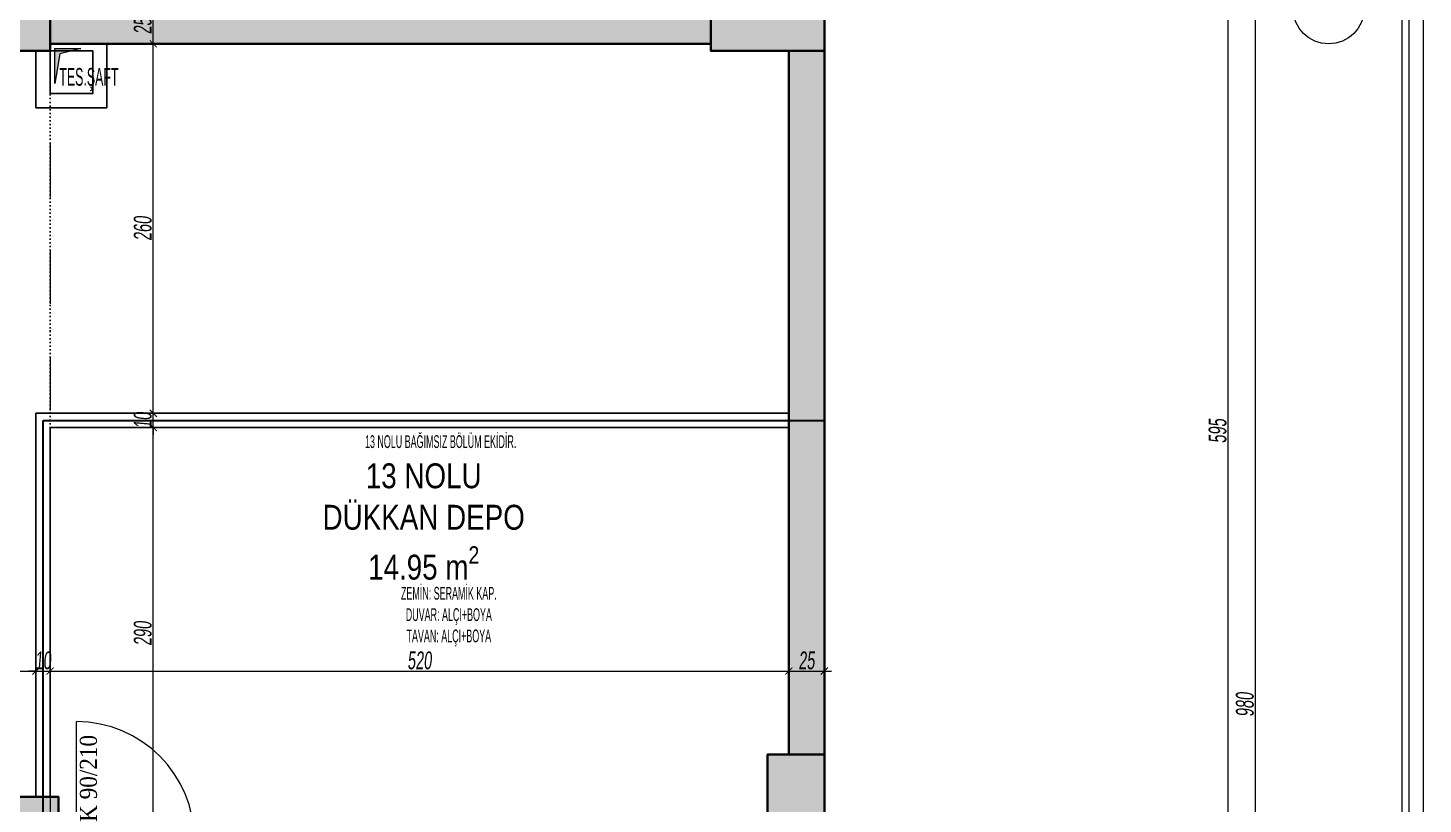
# Model space of a CAD drawing. Header units: millimetres. Extents: x -2145 to 33996, y -835 to 2363.
# Drawn here: x 7859 to 8841, y 280 to 826 of the extents above; entities that cross this region are included whole.
import ezdxf

# ---------------------------------------------------------------- set-up
doc = ezdxf.new("R2010")
doc.units = ezdxf.units.MM
doc.linetypes.add('DASHDOT', pattern=[1, 0.5, -0.25, 0, -0.25])
doc.linetypes.add('DOT', pattern=[0.25, 0, -0.25])
doc.layers.add('ALAN', color=3, linetype='Continuous', lineweight=25, plot=False)
for name, color, linetype, lineweight in [('arcCGDM_antet', 85, 'Continuous', 20), ('EMSAL HESAP', 1, 'Continuous', 30), ('NET_AKS', 251, 'DASHDOT', 9), ('NET_DUVAR', 150, 'Continuous', 18), ('NET_KAPI', 35, 'Continuous', 15), ('NET_KOLON_TARAMA', 8, 'Continuous', 0), ('NET_TAŞIYICI', 1, 'Continuous', 35), ('NET_ÖLÇÜ İÇ', 54, 'Continuous', 9), ('NET_ÖLÇÜ_AKS', 31, 'Continuous', 15)]:
    doc.layers.add(name, color=color, linetype=linetype, lineweight=lineweight)
for name, color, linetype in [('NET_KİRİŞ', 253, 'DOT'), ('NET_POZ', 41, 'Continuous'), ('T-MAH-AD', 7, 'Continuous')]:
    doc.layers.add(name, color=color, linetype=linetype)
doc.styles.add('ARIALTR', font='arial.ttf', dxfattribs={"width": 0.8, "height": 22.5})
doc.styles.add('BODRUM', font='swisscl.ttf', dxfattribs={"width": 0.8, "oblique": 5})
doc.styles.get("Standard").update_dxf_attribs({"font": 'arial.ttf'})
doc.styles.add('TGS SAYILAR', font='times.ttf', dxfattribs={"width": 0.7})
doc.dimstyles.new('olcu-50', dxfattribs={"dimscale": 0, "dimtxt": 12.5, "dimasz": 5, "dimexe": 10, "dimexo": 10, "dimgap": 1, "dimtad": 1, "dimdec": 1, "dimzin": 12, "dimtxsty": 'BODRUM', "dimblk": 'ARCHTICK', "dimcen": 8, "dimdle": 5, "dimclrd": 256, "dimclre": 256, "dimclrt": 256, "dimadec": 0, "dimazin": 2, "dimtfac": 1, "dimtdec": 1, "dimtix": 1, "dimtmove": 0, "dimatfit": 3, "dimldrblk": 'ARCHTICK', "dimfxl": 15, "dimfxlon": 1, "dimlwd": -1, "dimlwe": -1, "dimarcsym": 0})

# ---------------------------------------------------------------- blocks, each defined once
blk = doc.blocks.new('A$Cec846f78')
at = {"layer": 'NET_TAŞIYICI'}
for points in [[(-625, 950), (-625, 980), (-545, 980), (-545, 950)], [(-80, 950), (-80, 980), (0, 980), (0, 950)], [(-40, 385), (-40, 455), (0, 455), (0, 385)], [(-609, 385), (-609, 425), (-539, 425), (-539, 385)]]:
    blk.add_lwpolyline(points, close=True, dxfattribs=at)
blk = doc.blocks.new('A$Ca5374770')
at = {"layer": 'NET_KOLON_TARAMA'}
h = blk.add_hatch(dxfattribs=at)
h.set_pattern_fill('ANSI33', color=256)
h.paths.add_polyline_path([(1115, 0), (1115, 235), (1090, 235), (1090, 225), (1090, 0)])
h.paths.add_polyline_path([(890, 0), (890, 225), (890, 235), (865, 235), (865, 0)])
h.paths.add_polyline_path([(1580, 30), (1580, 0), (1660, 0), (1660, 30)])
h.paths.add_polyline_path([(1620, 455), (1620, 385), (1660, 385), (1660, 455)])
h.paths.add_polyline_path([(80, 950), (80, 980), (0, 980), (0, 950)])
h.paths.add_polyline_path([(1580, 980), (1580, 950), (1660, 950), (1660, 980)])
h.paths.add_polyline_path([(1035, 980), (1035, 950), (1115, 950), (1115, 980)])
h.paths.add_polyline_path([(625, 950), (625, 980), (545, 980), (545, 950)])
h.paths.add_polyline_path([(80, 0), (80, 30), (0, 30), (0, 0)])
h.paths.add_polyline_path([(1051, 425), (1051, 385), (1121, 385), (1121, 425)])
h.paths.add_polyline_path([(609, 385), (609, 425), (539, 425), (539, 385)])
h.paths.add_polyline_path([(585, 0), (585, 30), (505, 30), (505, 0)])
h.paths.add_polyline_path([(40, 385), (40, 455), (0, 455), (0, 385)])
at = {"layer": 'NET_TAŞIYICI', "xscale": -1}
blk.add_blockref('A$Cec846f78', (0, 0), dxfattribs=at)
blk = doc.blocks.new('_ArchTick')
at = {"color": 0, "linetype": 'ByBlock', "const_width": 0.15}
blk.add_lwpolyline([(-0.5, -0.5), (0.5, 0.5)], dxfattribs=at)
blk = doc.blocks.new('*D1583')
at = {"layer": 'Defpoints', "color": 0, "transparency": 16777216}
for p in [(1114.26, 0), (1114.26, 0), (1114.26, -595)]:
    blk.add_point(p, dxfattribs=at)
at = {"layer": 'NET_ÖLÇÜ_AKS', "transparency": 16777216}
for p, q in [((1114.26, -600), (1114.26, 5)), ((1114.26, 0), (1104.26, 0)), ((1114.26, -595), (1104.26, -595))]:
    blk.add_line(p, q, dxfattribs=at)
at = {"layer": 'NET_ÖLÇÜ_AKS', "transparency": 16777216, "xscale": 5, "yscale": 5, "zscale": 5}
for p, rotation in [((1114.26, 0), 90), ((1114.26, -595), 270)]:
    blk.add_blockref('_ArchTick', p, dxfattribs=dict(at, rotation=rotation))
at = {"layer": 'NET_ÖLÇÜ_AKS', "transparency": 16777216, "insert": (1106.85, -297.5), "char_height": 12.5, "attachment_point": 5, "rotation": 90, "style": 'BODRUM'}
blk.add_mtext('595', dxfattribs=at)
blk = doc.blocks.new('*D1584')
at = {"layer": 'Defpoints', "color": 0, "transparency": 16777216}
for p in [(1114.26, 0), (1133.46, 0), (1114.26, -980)]:
    blk.add_point(p, dxfattribs=at)
at = {"layer": 'NET_ÖLÇÜ_AKS', "transparency": 16777216}
for p, q in [((1133.46, -985), (1133.46, 5)), ((1124.26, 0), (1143.46, 0)), ((1124.26, -980), (1143.46, -980))]:
    blk.add_line(p, q, dxfattribs=at)
at = {"layer": 'NET_ÖLÇÜ_AKS', "transparency": 16777216, "xscale": 5, "yscale": 5, "zscale": 5}
for p, rotation in [((1133.46, 0), 90), ((1133.46, -980), 270)]:
    blk.add_blockref('_ArchTick', p, dxfattribs=dict(at, rotation=rotation))
at = {"layer": 'NET_ÖLÇÜ_AKS', "transparency": 16777216, "insert": (1126.05, -490), "char_height": 12.5, "attachment_point": 5, "rotation": 90, "style": 'BODRUM'}
blk.add_mtext('980', dxfattribs=at)
blk = doc.blocks.new('A$C5ec6af74')
at = {"layer": 'NET_AKS', "ltscale": 75}
for p, q in [((250, 1185), (250, -185)), ((795, 1185), (795, -185))]:
    blk.add_line(p, q, dxfattribs=at)
at = {"layer": 'NET_AKS', "linetype": 'Continuous', "ltscale": 100}
blk.add_circle((1150, 980), 25, dxfattribs=at)
blk = doc.blocks.new('*D734')
at = {"layer": 'Defpoints', "color": 0, "transparency": 16777216}
for p in [(7947.12, 839.61), (7947.12, 839.61), (7947.12, 814.61)]:
    blk.add_point(p, dxfattribs=at)
at = {"layer": 'NET_ÖLÇÜ İÇ', "transparency": 16777216}
for p, q in [((7947.12, 809.61), (7947.12, 844.61)), ((7947.12, 839.61), (7957.12, 839.61)), ((7947.12, 814.61), (7957.12, 814.61))]:
    blk.add_line(p, q, dxfattribs=at)
at = {"layer": 'NET_ÖLÇÜ İÇ', "transparency": 16777216, "xscale": 5, "yscale": 5, "zscale": 5}
for p, rotation in [((7947.12, 839.61), 90), ((7947.12, 814.61), 270)]:
    blk.add_blockref('_ArchTick', p, dxfattribs=dict(at, rotation=rotation))
at = {"layer": 'NET_ÖLÇÜ İÇ', "transparency": 16777216, "insert": (7939.72, 827.11), "char_height": 12.5, "attachment_point": 5, "rotation": 90, "style": 'BODRUM'}
blk.add_mtext('25', dxfattribs=at)
blk = doc.blocks.new('*D776')
at = {"layer": 'Defpoints', "color": 0, "transparency": 16777216}
for p in [(8394.48, 373.25), (8419.48, 373.25), (8419.48, 373.25)]:
    blk.add_point(p, dxfattribs=at)
at = {"layer": 'NET_ÖLÇÜ İÇ', "transparency": 16777216}
for p, q in [((8394.48, 373.25), (8394.48, 383.25)), ((8419.48, 373.25), (8419.48, 383.25)), ((8389.48, 373.25), (8424.48, 373.25))]:
    blk.add_line(p, q, dxfattribs=at)
at = {"layer": 'NET_ÖLÇÜ İÇ', "transparency": 16777216, "xscale": 5, "yscale": 5, "zscale": 5, "rotation": 180}
blk.add_blockref('_ArchTick', (8394.48, 373.25), dxfattribs=at)
at = {"layer": 'NET_ÖLÇÜ İÇ', "transparency": 16777216, "xscale": 5, "yscale": 5, "zscale": 5}
blk.add_blockref('_ArchTick', (8419.48, 373.25), dxfattribs=at)
at = {"layer": 'NET_ÖLÇÜ İÇ', "transparency": 16777216, "insert": (8406.98, 380.65), "char_height": 12.5, "attachment_point": 5, "style": 'BODRUM'}
blk.add_mtext('25', dxfattribs=at)
blk = doc.blocks.new('*D2183')
at = {"layer": 'Defpoints', "color": 0, "transparency": 16777216}
for p in [(7864.48, 373.25), (7874.48, 373.25), (7874.48, 373.25)]:
    blk.add_point(p, dxfattribs=at)
at = {"layer": 'NET_ÖLÇÜ İÇ', "transparency": 16777216}
for p, q in [((7864.48, 373.25), (7859.48, 373.25)), ((7864.48, 373.25), (7864.48, 363.25)), ((7864.48, 373.25), (7874.48, 373.25)), ((7874.48, 373.25), (7874.48, 363.25)), ((7874.48, 373.25), (7879.48, 373.25))]:
    blk.add_line(p, q, dxfattribs=at)
at = {"layer": 'NET_ÖLÇÜ İÇ', "transparency": 16777216, "xscale": 5, "yscale": 5, "zscale": 5}
blk.add_blockref('_ArchTick', (7864.48, 373.25), dxfattribs=at)
at = {"layer": 'NET_ÖLÇÜ İÇ', "transparency": 16777216, "xscale": 5, "yscale": 5, "zscale": 5, "rotation": 180}
blk.add_blockref('_ArchTick', (7874.48, 373.25), dxfattribs=at)
at = {"layer": 'NET_ÖLÇÜ İÇ', "transparency": 16777216, "insert": (7869.48, 380.65), "char_height": 12.5, "attachment_point": 5, "style": 'BODRUM'}
blk.add_mtext('10', dxfattribs=at)
blk = doc.blocks.new('*D2184')
at = {"layer": 'Defpoints', "color": 0, "transparency": 16777216}
for p in [(7874.48, 373.25), (8394.48, 373.25), (8394.48, 373.25)]:
    blk.add_point(p, dxfattribs=at)
at = {"layer": 'NET_ÖLÇÜ İÇ', "transparency": 16777216}
for p, q in [((7869.48, 373.25), (8399.48, 373.25)), ((7874.48, 373.25), (7874.48, 363.25)), ((8394.48, 373.25), (8394.48, 363.25))]:
    blk.add_line(p, q, dxfattribs=at)
at = {"layer": 'NET_ÖLÇÜ İÇ', "transparency": 16777216, "xscale": 5, "yscale": 5, "zscale": 5, "rotation": 180}
blk.add_blockref('_ArchTick', (7874.48, 373.25), dxfattribs=at)
at = {"layer": 'NET_ÖLÇÜ İÇ', "transparency": 16777216, "xscale": 5, "yscale": 5, "zscale": 5}
blk.add_blockref('_ArchTick', (8394.48, 373.25), dxfattribs=at)
at = {"layer": 'NET_ÖLÇÜ İÇ', "transparency": 16777216, "insert": (8134.48, 380.65), "char_height": 12.5, "attachment_point": 5, "style": 'BODRUM'}
blk.add_mtext('520', dxfattribs=at)
blk = doc.blocks.new('*D2185')
at = {"layer": 'Defpoints', "color": 0, "transparency": 16777216}
for p in [(7947.12, 544.61), (7947.12, 544.61), (7947.12, 254.61)]:
    blk.add_point(p, dxfattribs=at)
at = {"layer": 'NET_ÖLÇÜ İÇ', "transparency": 16777216}
for p, q in [((7947.12, 249.61), (7947.12, 549.61)), ((7947.12, 544.61), (7957.12, 544.61)), ((7947.12, 254.61), (7957.12, 254.61))]:
    blk.add_line(p, q, dxfattribs=at)
at = {"layer": 'NET_ÖLÇÜ İÇ', "transparency": 16777216, "xscale": 5, "yscale": 5, "zscale": 5}
for p, rotation in [((7947.12, 544.61), 90), ((7947.12, 254.61), 270)]:
    blk.add_blockref('_ArchTick', p, dxfattribs=dict(at, rotation=rotation))
at = {"layer": 'NET_ÖLÇÜ İÇ', "transparency": 16777216, "insert": (7939.72, 399.61), "char_height": 12.5, "attachment_point": 5, "rotation": 90, "style": 'BODRUM'}
blk.add_mtext('290', dxfattribs=at)
blk = doc.blocks.new('*D2186')
at = {"layer": 'Defpoints', "color": 0, "transparency": 16777216}
for p in [(7947.12, 554.61), (7947.12, 554.61), (7947.12, 544.61)]:
    blk.add_point(p, dxfattribs=at)
at = {"layer": 'NET_ÖLÇÜ İÇ', "transparency": 16777216}
for p, q in [((7947.12, 554.61), (7947.12, 559.61)), ((7947.12, 554.61), (7957.12, 554.61)), ((7947.12, 544.61), (7947.12, 554.61)), ((7947.12, 544.61), (7957.12, 544.61)), ((7947.12, 544.61), (7947.12, 539.61))]:
    blk.add_line(p, q, dxfattribs=at)
at = {"layer": 'NET_ÖLÇÜ İÇ', "transparency": 16777216, "xscale": 5, "yscale": 5, "zscale": 5}
for p, rotation in [((7947.12, 554.61), 270), ((7947.12, 544.61), 90)]:
    blk.add_blockref('_ArchTick', p, dxfattribs=dict(at, rotation=rotation))
at = {"layer": 'NET_ÖLÇÜ İÇ', "transparency": 16777216, "insert": (7939.72, 549.61), "char_height": 12.5, "attachment_point": 5, "rotation": 90, "style": 'BODRUM'}
blk.add_mtext('10', dxfattribs=at)
blk = doc.blocks.new('*D2187')
at = {"layer": 'Defpoints', "color": 0, "transparency": 16777216}
for p in [(7947.12, 814.61), (7947.12, 814.61), (7947.12, 554.61)]:
    blk.add_point(p, dxfattribs=at)
at = {"layer": 'NET_ÖLÇÜ İÇ', "transparency": 16777216}
for p, q in [((7947.12, 549.61), (7947.12, 819.61)), ((7947.12, 814.61), (7957.12, 814.61)), ((7947.12, 554.61), (7957.12, 554.61))]:
    blk.add_line(p, q, dxfattribs=at)
at = {"layer": 'NET_ÖLÇÜ İÇ', "transparency": 16777216, "xscale": 5, "yscale": 5, "zscale": 5}
for p, rotation in [((7947.12, 814.61), 90), ((7947.12, 554.61), 270)]:
    blk.add_blockref('_ArchTick', p, dxfattribs=dict(at, rotation=rotation))
at = {"layer": 'NET_ÖLÇÜ İÇ', "transparency": 16777216, "insert": (7939.72, 684.61), "char_height": 12.5, "attachment_point": 5, "rotation": 90, "style": 'BODRUM'}
blk.add_mtext('260', dxfattribs=at)
blk = doc.blocks.new('*U614')
blk.add_line((-3.5, 0), (-3.5, -83))
for points in [[(-95.7, 10), (-87.7, 10), (-87.7, 11.5), (-95.7, 11.5)], [(-86.5, 0), (-90, 0), (-90, 10), (-86.5, 10)], [(-3.5, 0), (0, 0), (0, 10), (-3.5, 10)], [(5.7, 10), (-2.3, 10), (-2.3, 11.5), (5.7, 11.5)], [(-86.5, 4.1), (-3.5, 4.1), (-3.5, 0), (-86.5, 0)], [(-95.7, 0), (-87.7, 0), (-87.7, -1.5), (-95.7, -1.5)], [(5.7, 0), (-2.3, 0), (-2.3, -1.5), (5.7, -1.5)]]:
    blk.add_lwpolyline(points, close=True)
blk.add_lwpolyline([(-85.5, 10), (-4.5, 10)])
blk.add_arc((-3.5, 0), 83, 180, 270)
blk = doc.blocks.new('*D2188')
at = {"layer": 'Defpoints', "color": 0, "transparency": 16777216}
for p in [(7314.48, 373.25), (7864.48, 373.25), (7864.48, 373.25)]:
    blk.add_point(p, dxfattribs=at)
at = {"layer": 'NET_ÖLÇÜ İÇ', "transparency": 16777216}
for p, q in [((7864.48, 373.25), (7864.48, 383.25)), ((7309.48, 373.25), (7869.48, 373.25)), ((7314.48, 373.25), (7314.48, 363.25))]:
    blk.add_line(p, q, dxfattribs=at)
at = {"layer": 'NET_ÖLÇÜ İÇ', "transparency": 16777216, "xscale": 5, "yscale": 5, "zscale": 5, "rotation": 180}
blk.add_blockref('_ArchTick', (7314.48, 373.25), dxfattribs=at)
at = {"layer": 'NET_ÖLÇÜ İÇ', "transparency": 16777216, "xscale": 5, "yscale": 5, "zscale": 5}
blk.add_blockref('_ArchTick', (7864.48, 373.25), dxfattribs=at)
at = {"layer": 'NET_ÖLÇÜ İÇ', "transparency": 16777216, "insert": (7589.48, 380.65), "char_height": 12.5, "attachment_point": 5, "style": 'BODRUM'}
blk.add_mtext('550', dxfattribs=at)
blk = doc.blocks.new('A$C6CC27A50')
at = {"layer": 'NET_DUVAR', "true_color": 0x939598}
h = blk.add_hatch(color=252, dxfattribs=at)
h.dxf.hatch_style = 1
h.paths.add_polyline_path([(-24.76, 3), (-2.88, 3), (-2.88, 19.23), (-6.27, 6.11)])
at = {"layer": 'NET_DUVAR', "color": 251, "true_color": 0x636466}
for p, q in [((-2.88, 19.23), (-6.27, 6.11)), ((-2.88, 3), (-2.88, 19.23)), ((-6.27, 6.11), (-24.76, 3)), ((-24.76, 3), (-2.88, 3))]:
    blk.add_line(p, q, dxfattribs=at)
blk = doc.blocks.new('A$C5533be87')
at = {"layer": 'NET_KİRİŞ', "ltscale": 10}
blk.add_line((-465, 425), (-465, 950), dxfattribs=at)
blk = doc.blocks.new('A$C3a4dd877')
at = {"layer": 'NET_ÖLÇÜ_AKS'}
dim = blk.add_linear_dim(base=(1114.26, 0), p1=(1114.26, -595), p2=(1114.26, 0), angle=270, dimstyle='olcu-50', override={"dimscale": 1, "dimtmove": 1}, dxfattribs=at)
dim.commit()
dim.dimension.update_dxf_attribs({"geometry": '*D1583', "text_midpoint": (1106.85, -297.5)})
dim = blk.add_aligned_dim(p1=(1114.26, -980), p2=(1114.26, 0), distance=-19.2, dimstyle='olcu-50', override={"dimscale": 1}, dxfattribs=at)
dim.commit()
dim.dimension.update_dxf_attribs({"geometry": '*D1584', "text_midpoint": (1126.05, -490)})

msp = doc.modelspace()

# ---------------------------------------------------------------- hatches: boundary and pattern name
at = {"layer": 'NET_KOLON_TARAMA'}
h = msp.add_hatch(dxfattribs=at)
h.set_pattern_fill('ANSI33', color=256)
h.paths.add_polyline_path([(6784.48, 244.61), (6759.48, 244.61), (6759.48, -110.39), (6784.48, -110.39)])
h.paths.add_polyline_path([(6784.48, 809.61), (6759.48, 809.61), (6759.48, 314.61), (6784.48, 314.61)])
h.paths.add_polyline_path([(7304.48, 839.61), (6839.48, 839.61), (6839.48, 814.61), (7304.48, 814.61)])
h.paths.add_polyline_path([(7589.48, 839.61), (7384.48, 839.61), (7384.48, 814.61), (7589.48, 814.61)])
h.paths.add_polyline_path([(7794.48, 839.61), (7589.48, 839.61), (7589.48, 814.61), (7794.48, 814.61)])
h.paths.add_polyline_path([(8339.48, 839.61), (7874.48, 839.61), (7874.48, 814.61), (8339.48, 814.61)])
h.paths.add_polyline_path([(8419.48, 809.61), (8394.48, 809.61), (8394.48, 314.61), (8419.48, 314.61)])
h.paths.add_polyline_path([(8419.48, 244.61), (8394.48, 244.61), (8394.48, -110.39), (8419.48, -110.39)])

# ---------------------------------------------------------------- linework, layer by layer
at = {"layer": 'ALAN'}
for points in [[(8419.48, 839.61), (6759.48, 839.61), (6759.48, -140.39), (8419.48, -140.39)], [(7904.48, 779.61), (7874.48, 779.61), (7874.48, 809.61), (7904.48, 809.61)], [(7880.48, 254.61), (8379.48, 254.61), (8379.48, 314.61), (8394.48, 314.61), (8394.48, 544.61), (7874.48, 544.61), (7874.48, 284.61), (7880.48, 284.61)]]:
    msp.add_lwpolyline(points, close=True, dxfattribs=at)
msp.add_lwpolyline([(7810.48, 284.61), (7864.48, 284.61), (7864.48, 554.61), (8394.48, 554.61), (8394.48, 809.61), (8339.48, 809.61), (8339.48, 814.61), (7914.48, 814.61), (7914.48, 809.61), (7914.48, 769.61), (7864.48, 769.61), (7864.48, 809.61), (7794.48, 809.61)], dxfattribs=at)
at = {"layer": 'arcCGDM_antet', "ltscale": 10}
for points in [[(6350.97, 1660.32), (8840.97, 1660.32), (8840.97, -829.68), (6350.97, -829.68)], [(6360.97, 1650.32), (8830.97, 1650.32), (8830.97, -769.68), (6360.97, -769.68)], [(6365.97, 1645.32), (8825.97, 1645.32), (8825.97, -764.68), (6365.97, -764.68)]]:
    msp.add_lwpolyline(points, close=True, dxfattribs=at)
at = {"layer": 'EMSAL HESAP'}
for points in [[(7309.48, 249.61), (8419.48, 249.61), (8419.48, 839.61), (7309.48, 839.61)], [(7869.48, 549.61), (8419.48, 549.61), (8419.48, 249.61), (7869.48, 249.61)]]:
    msp.add_lwpolyline(points, close=True, dxfattribs=at)
at = {"layer": 'NET_DUVAR'}
for p, q in [((7864.48, 769.61), (7864.48, 809.61)), ((7874.48, 779.61), (7874.48, 809.61)), ((7904.48, 809.61), (7874.48, 809.61)), ((7904.48, 779.61), (7904.48, 809.61)), ((7914.48, 769.61), (7914.48, 814.61)), ((7904.48, 779.61), (7874.48, 779.61)), ((7914.48, 769.61), (7864.48, 769.61)), ((7864.48, 554.61), (8394.48, 554.61)), ((7864.48, 284.61), (7864.48, 554.61)), ((7874.48, 544.61), (8394.48, 544.61)), ((7874.48, 284.61), (7874.48, 544.61))]:
    msp.add_line(p, q, dxfattribs=at)
at = {"layer": 'NET_TAŞIYICI'}
for p, q in [((8339.48, 814.61), (7874.48, 814.61)), ((8394.48, 809.61), (8394.48, 314.61)), ((8419.48, 809.61), (8419.48, 314.61))]:
    msp.add_line(p, q, dxfattribs=at)

# ---------------------------------------------------------------- block references
at = {"layer": 'NET_AKS'}
msp.add_blockref('A$C5ec6af74', (7624.48, -140.39), dxfattribs=at)
at = {"layer": 'NET_DUVAR', "xscale": -1.125, "yscale": 1.125, "zscale": 1.125, "rotation": 270}
msp.add_blockref('A$C6CC27A50', (7874.48, 814.61), dxfattribs=at)
at = {"layer": 'NET_KAPI', "rotation": 180}
msp.add_blockref('*U614', (7889.48, 254.61), dxfattribs=at)
at = {"layer": 'NET_KİRİŞ'}
msp.add_blockref('A$C5533be87', (8339.48, -140.39), dxfattribs=at)
at = {"layer": 'NET_TAŞIYICI', "xscale": -1}
msp.add_blockref('A$Ca5374770', (8419.48, -140.39), dxfattribs=at)
at = {"layer": 'NET_ÖLÇÜ_AKS'}
msp.add_blockref('A$C3a4dd877', (7589.48, 839.61), dxfattribs=at)

# ---------------------------------------------------------------- texts
at = {"layer": 'NET_POZ', "width": 0.5}
msp.add_text('TES.ŞAFT', height=12.5, dxfattribs=at).set_placement((7880.92, 785.12))
at = {"layer": 'NET_POZ', "style": 'TGS SAYILAR', "width": 0.9}
msp.add_text('K 90/210', height=12, rotation=90, dxfattribs=at).set_placement((7907.44, 267.09))
at = {"layer": 'NET_POZ', "char_height": 9, "attachment_point": 8}
for s, insert, width in [('{\\W0.5;13 NOLU BAĞIMSIZ BÖLÜM EKİDİR.}', (8149.41, 530.04), 115.3778), ('{\\W0.5;ZEMİN: SERAMİK KAP.\\PDUVAR: ALÇI+BOYA\\PTAVAN: ALÇI+BOYA}', (8155.15, 390.67), 105.1157)]:
    msp.add_mtext(s, dxfattribs=dict(at, insert=insert, width=width))
at = {"layer": 'T-MAH-AD', "insert": (8137.45, 519.38), "char_height": 17.5, "width": 158.0306, "attachment_point": 2, "style": 'ARIALTR'}
msp.add_mtext('\\A1;13 NOLU DÜKKAN DEPO\\P14.95 m{\\H0.7x;\\S2^ ;}', dxfattribs=at)

# ---------------------------------------------------------------- dimensions: what is measured, and where the dimension line sits
at = {"layer": 'NET_ÖLÇÜ İÇ'}
for base, p1, p2, angle, override, picture, middle in [((7947.12, 839.61), (7947.12, 814.61), (7947.12, 839.61), 270, {"dimscale": 1, "dimtmove": 1}, '*D734', (7939.72, 827.11)), ((7947.12, 814.61), (7947.12, 554.61), (7947.12, 814.61), 90, {"dimscale": 1, "dimtmove": 1}, '*D2187', (7939.72, 684.61)), ((7947.12, 554.61), (7947.12, 544.61), (7947.12, 554.61), 90, {"dimscale": 1, "dimtmove": 1}, '*D2186', (7939.72, 549.61)), ((7947.12, 544.61), (7947.12, 254.61), (7947.12, 544.61), 90, {"dimscale": 1}, '*D2185', (7939.72, 399.61)), ((7864.48, 373.25), (7314.48, 373.25), (7864.48, 373.25), 180, {"dimscale": 1, "dimtmove": 1}, '*D2188', (7589.48, 380.65)), ((7874.48, 373.25), (7864.48, 373.25), (7874.48, 373.25), 180, {"dimscale": 1, "dimtmove": 1}, '*D2183', (7869.48, 380.65)), ((8394.48, 373.25), (7874.48, 373.25), (8394.48, 373.25), 180, {"dimscale": 1, "dimtmove": 1}, '*D2184', (8134.48, 380.65)), ((8419.48, 373.25), (8394.48, 373.25), (8419.48, 373.25), 180, {"dimscale": 1, "dimtmove": 1}, '*D776', (8406.98, 380.65))]:
    dim = msp.add_linear_dim(base=base, p1=p1, p2=p2, angle=angle, dimstyle='olcu-50', override=override, dxfattribs=at)
    dim.commit()
    dim.dimension.update_dxf_attribs({"geometry": picture, "text_midpoint": middle})

doc.saveas('drawing.dxf')
